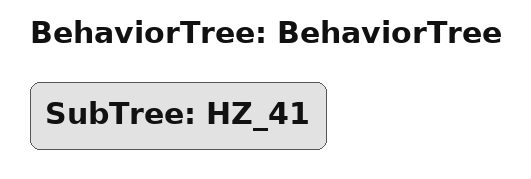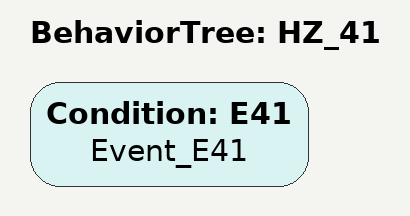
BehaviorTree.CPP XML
<?xml version="1.0" ?>
<root main_tree_to_execute="BehaviorTree">
  <BehaviorTree ID="BehaviorTree">
    <SubTree ID="HZ_41"/>
  </BehaviorTree>
  <BehaviorTree ID="HZ_41">
    <Condition ID="E41" name="Event_E41"/>
  </BehaviorTree>
</root>
